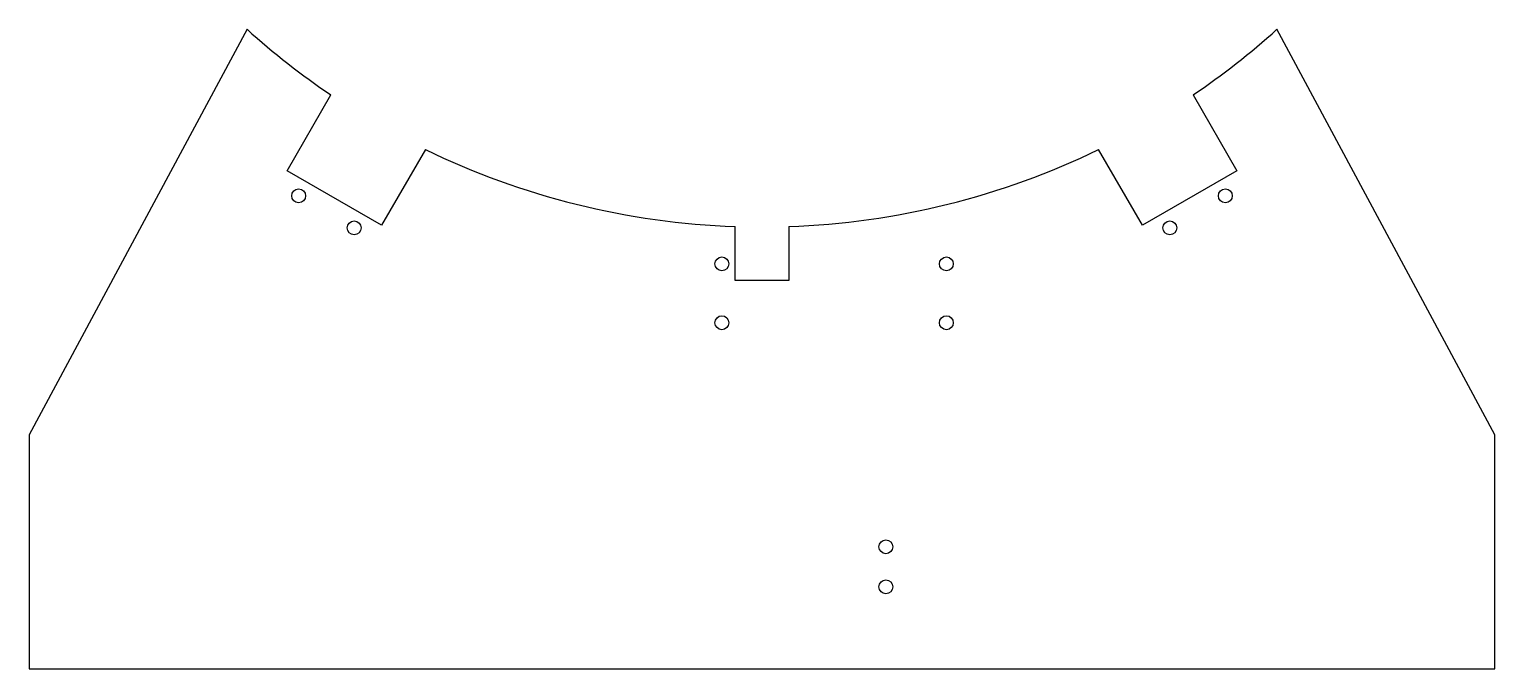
# Model space of a CAD drawing. Header units: millimetres. Extents: x -348 to 348, y -152 to 152.
import ezdxf

# ---------------------------------------------------------------- set-up
doc = ezdxf.new("R2010")
doc.units = ezdxf.units.MM

msp = doc.modelspace()

# ---------------------------------------------------------------- linework, layer by layer
for p, q in [((-244.75, 151.89, 1.27), (-348.21, -40.83, 1.27)), ((-244.74, 151.89, 1.27), (-244.75, 151.89, 1.27)), ((244.75, 151.89, 1.27), (244.74, 151.89, 1.27)), ((348.21, -40.83, 1.27), (244.75, 151.89, 1.27)), ((-225.64, 84.7, 1.27), (-204.86, 120.69, 1.27)), ((204.86, 120.69, 1.27), (225.64, 84.7, 1.27)), ((-159.98, 94.79, 1.27), (-180.76, 58.79, 1.27)), ((180.76, 58.79, 1.27), (159.98, 94.79, 1.27)), ((-180.76, 58.79, 1.27), (-225.64, 84.7, 1.27)), ((225.64, 84.7, 1.27), (180.76, 58.79, 1.27)), ((-12.7, 32.54, 1.27), (-12.7, 58.16, 1.27)), ((12.7, 58.16, 1.27), (12.7, 32.54, 1.27)), ((12.7, 32.54, 1.27), (-12.7, 32.54, 1.27)), ((-348.21, -40.83, 1.27), (-348.21, -151.89, 1.27)), ((348.21, -151.89, 1.27), (348.21, -40.83, 1.27)), ((-348.21, -151.89, 1.27), (348.21, -151.89, 1.27))]:
    msp.add_line(p, q)
for centre in [(-220.21, 72.77, 1.27), (220.21, 72.77, 1.27), (-193.81, 57.53, 1.27), (193.81, 57.53, 1.27), (-19.05, 40.42, 1.27), (87.63, 40.42, 1.27), (-19.05, 12.48, 1.27), (87.63, 12.48, 1.27), (58.89, -93.95, 1.27), (58.89, -113, 1.27)]:
    msp.add_circle(centre, 3.3)
for start, end in [(228, 235.93815), (304.06185, 312), (244.06185, 268.01016), (271.98984, 295.93815)]:
    msp.add_arc((0, 423.7, 1.27), 365.76, start, end)

doc.saveas('drawing.dxf')
